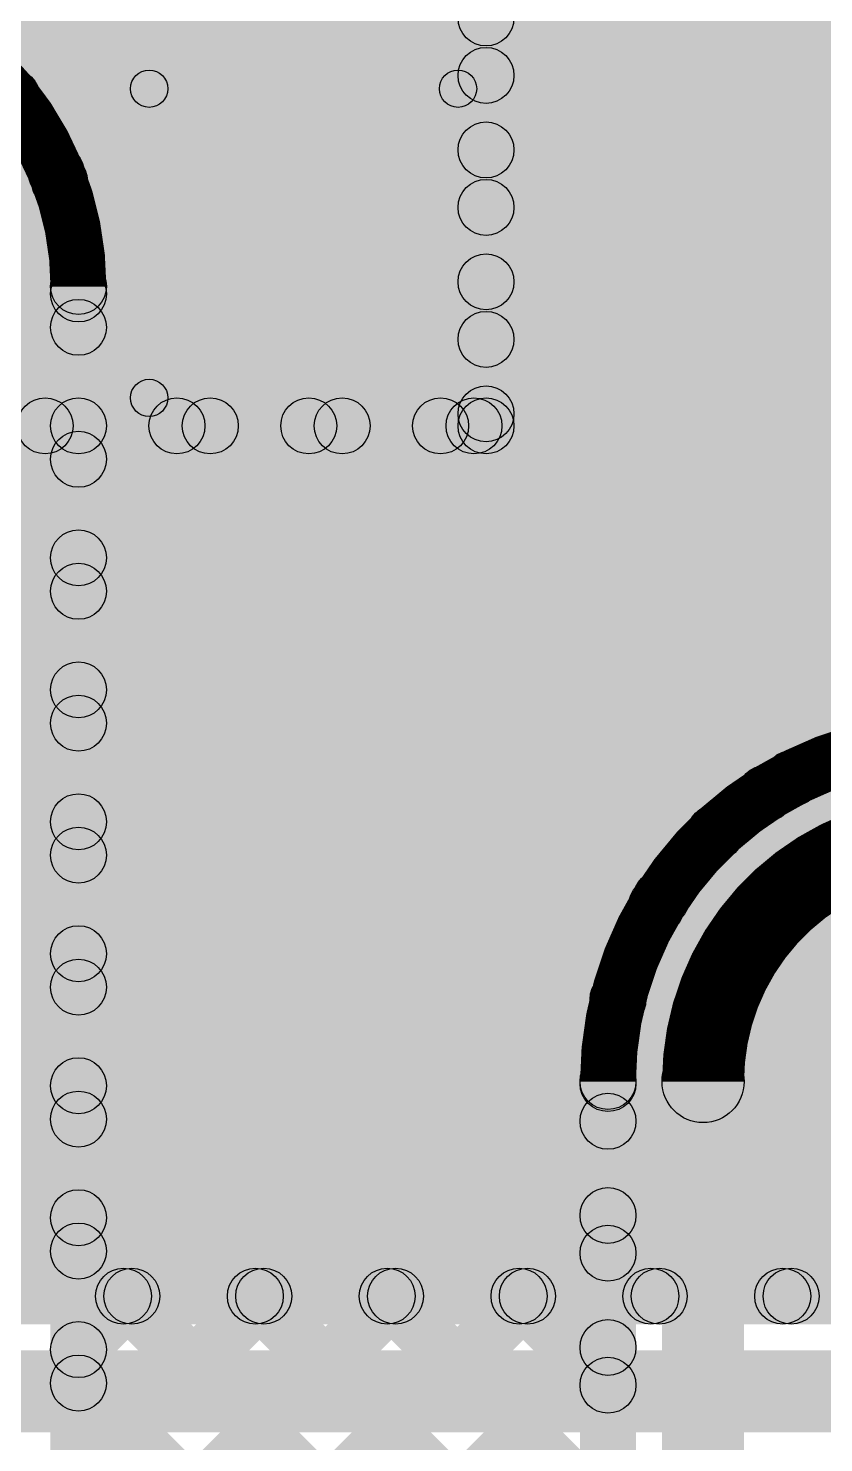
# Model space of a CAD drawing. Header units: millimetres. Extents: x 0 to 210, y 0 to 213.
# Drawn here: x 1.845 to 2.0584, y 2.5912 to 2.9702 of the extents above; entities that cross this region are included whole.
import ezdxf

# ---------------------------------------------------------------- set-up
doc = ezdxf.new("R2010")
doc.units = ezdxf.units.MM
doc.header["$MEASUREMENT"] = 0
for name, color, linetype in [('BottomLayer', 5, 'Continuous'), ('TopLayer', 1, 'Continuous'), ('TopPaste', 8, 'Continuous'), ('TopSolder', 216, 'Continuous')]:
    doc.layers.add(name, color=color, linetype=linetype)

# ---------------------------------------------------------------- blocks, each defined once
blk = doc.blocks.new('ESP32_WROOM_32E_4MB__5')
at = {"layer": 'TopLayer'}
blk.add_hatch(color=1, dxfattribs=at).paths.add_polyline_path([(-0.13189, 0.12244), (0.01378, 0.12244), (0.01378, -0.02323), (-0.13189, -0.02323)])
at = {"layer": 'TopPaste'}
blk.add_hatch(color=8, dxfattribs=at).paths.add_polyline_path([(-0.13189, 0.12244), (0.01378, 0.12244), (0.01378, -0.02323), (-0.13189, -0.02323)])
at = {"layer": 'TopSolder'}
blk.add_hatch(color=216, dxfattribs=at).paths.add_polyline_path([(-0.13589, 0.12644), (0.01778, 0.12644), (0.01778, -0.02723), (-0.13589, -0.02723)])

msp = doc.modelspace()

# ---------------------------------------------------------------- hatches: boundary and pattern name
at = {"layer": 'BottomLayer'}
for points in [[(1.77148, 3.0372), (1.78209, 3.0478), (2.0553, 2.77459), (2.04469, 2.76399)], [(1.80684, 3.0372), (1.81744, 3.0478), (2.08177, 2.78348), (2.07116, 2.77287)], [(1.84589, 2.94651), (1.83528, 2.95712), (1.92596, 3.0478), (1.93657, 3.0372)], [(1.84219, 3.0372), (1.8528, 3.0478), (2.1158, 2.7848), (2.10519, 2.7742)], [(1.85871, 2.92398), (1.8481, 2.93458), (1.96132, 3.0478), (1.97193, 3.0372)], [(1.8638, 2.89372), (1.8532, 2.90432), (1.99668, 3.0478), (2.00728, 3.0372)], [(1.8638, 2.85836), (1.8532, 2.86897), (2.03203, 3.0478), (2.04264, 3.0372)], [(1.87755, 3.0372), (1.88815, 3.0478), (2.15115, 2.7848), (2.14055, 2.7742)], [(1.9129, 3.0372), (1.92351, 3.0478), (2.13002, 2.8413), (2.11941, 2.83069)], [(1.94826, 3.0372), (1.95886, 3.0478), (2.1298, 2.87686), (2.1192, 2.86626)], [(1.98361, 3.0372), (1.99422, 3.0478), (2.1298, 2.91222), (2.1192, 2.90161)], [(1.8638, 2.82301), (1.8532, 2.83361), (2.06466, 3.04508), (2.07527, 3.03447)], [(1.8638, 2.78765), (1.8532, 2.79826), (2.0885, 3.03356), (2.09911, 3.02296)], [(1.8638, 2.7523), (1.8532, 2.7629), (2.10597, 3.01568), (2.11658, 3.00507)], [(1.8638, 2.71694), (1.8532, 2.72755), (2.11698, 2.99133), (2.12759, 2.98073)], [(1.8638, 2.68159), (1.8532, 2.69219), (2.1192, 2.95819), (2.1298, 2.94759)], [(1.84731, 2.92601), (1.85792, 2.93662), (2.0346, 2.75994), (2.02399, 2.74933)], [(1.8638, 2.64623), (1.8532, 2.65684), (2.1192, 2.92284), (2.1298, 2.91223)], [(1.866, 1.983), (1.851, 1.983), (1.851, 2.901), (1.866, 2.901)], [(1.8532, 2.88477), (1.8638, 2.89538), (2.01883, 2.74035), (2.00822, 2.72975)], [(1.8638, 2.61088), (1.8532, 2.62148), (2.1192, 2.88748), (2.1298, 2.87688)], [(1.8532, 2.84942), (1.8638, 2.86002), (2.00849, 2.71533), (1.99789, 2.70472)], [(2.04817, 2.75988), (2.03756, 2.77049), (2.1192, 2.85213), (2.1298, 2.84152)], [(1.8532, 2.81406), (1.8638, 2.82467), (2.0058, 2.68267), (1.9952, 2.67206)], [(1.8532, 2.7787), (1.8638, 2.78931), (2.0058, 2.64731), (1.9952, 2.6367)], [(1.8532, 2.74335), (1.8638, 2.75396), (2.0058, 2.61196), (1.9952, 2.60135)], [(1.8638, 2.57552), (1.8532, 2.58613), (2.00951, 2.74244), (2.02012, 2.73183)], [(1.8532, 2.70799), (1.8638, 2.7186), (2.0058, 2.5766), (1.9952, 2.56599)], [(1.8638, 2.54017), (1.8532, 2.55077), (1.9952, 2.69277), (2.0058, 2.68217)], [(2.008, 0.498), (1.993, 0.498), (1.993, 2.688), (2.008, 2.688)], [(2.037, 0.498), (2.015, 0.498), (2.015, 2.688), (2.037, 2.688)], [(1.8532, 2.67264), (1.8638, 2.68325), (2.0058, 2.54125), (1.9952, 2.53064)], [(1.8638, 2.50481), (1.8532, 2.51542), (1.9952, 2.65742), (2.0058, 2.64681)], [(1.8532, 2.63728), (1.8638, 2.64789), (2.0058, 2.50589), (1.9952, 2.49528)], [(1.8638, 2.46945), (1.8532, 2.48006), (1.9952, 2.62206), (2.0058, 2.61145)], [(1.8532, 2.60193), (1.8638, 2.61254), (2.0058, 2.47054), (1.9952, 2.45993)]]:
    msp.add_hatch(color=5, dxfattribs=at).paths.add_polyline_path(points)
h = msp.add_hatch(color=5, dxfattribs=at)
edge = h.paths.add_edge_path()
edge.add_arc((1.84058, 2.95182), 0.0075, 0, 360)
h = msp.add_hatch(color=5, dxfattribs=at)
edge = h.paths.add_edge_path()
edge.add_arc((1.85262, 2.93131), 0.0075, 0, 360)
h = msp.add_hatch(color=5, dxfattribs=at)
edge = h.paths.add_edge_path()
edge.add_arc((1.8534, 2.92928), 0.0075, 0, 360)
h = msp.add_hatch(color=5, dxfattribs=at)
edge = h.paths.add_edge_path()
edge.add_arc((1.8585, 2.901), 0.0075, 0, 360)
h = msp.add_hatch(color=5, dxfattribs=at)
edge = h.paths.add_edge_path()
edge.add_arc((1.8585, 2.901), 0.0075, 0, 360)
h = msp.add_hatch(color=5, dxfattribs=at)
edge = h.paths.add_edge_path()
edge.add_arc((1.8585, 2.89902), 0.0075, 0, 360)
h = msp.add_hatch(color=5, dxfattribs=at)
edge = h.paths.add_edge_path()
edge.add_arc((1.8585, 2.89007), 0.0075, 0, 360)
h = msp.add_hatch(color=5, dxfattribs=at)
edge = h.paths.add_edge_path()
edge.add_arc((1.8585, 2.86367), 0.0075, 0, 360)
h = msp.add_hatch(color=5, dxfattribs=at)
edge = h.paths.add_edge_path()
edge.add_arc((1.8585, 2.85472), 0.0075, 0, 360)
h = msp.add_hatch(color=5, dxfattribs=at)
edge = h.paths.add_edge_path()
edge.add_arc((1.8585, 2.82831), 0.0075, 0, 360)
h = msp.add_hatch(color=5, dxfattribs=at)
edge = h.paths.add_edge_path()
edge.add_arc((1.8585, 2.81936), 0.0075, 0, 360)
h = msp.add_hatch(color=5, dxfattribs=at)
edge = h.paths.add_edge_path()
edge.add_arc((1.8585, 2.79296), 0.0075, 0, 360)
h = msp.add_hatch(color=5, dxfattribs=at)
edge = h.paths.add_edge_path()
edge.add_arc((1.8585, 2.78401), 0.0075, 0, 360)
h = msp.add_hatch(color=5, dxfattribs=at)
edge = h.paths.add_edge_path()
edge.add_arc((2.05, 2.76929), 0.0075, 0, 360)
h = msp.add_hatch(color=5, dxfattribs=at)
edge = h.paths.add_edge_path()
edge.add_arc((2.04286, 2.76519), 0.0075, 0, 360)
h = msp.add_hatch(color=5, dxfattribs=at)
edge = h.paths.add_edge_path()
edge.add_arc((1.8585, 2.7576), 0.0075, 0, 360)
h = msp.add_hatch(color=5, dxfattribs=at)
edge = h.paths.add_edge_path()
edge.add_arc((2.02929, 2.75464), 0.0075, 0, 360)
h = msp.add_hatch(color=5, dxfattribs=at)
edge = h.paths.add_edge_path()
edge.add_arc((1.8585, 2.74865), 0.0075, 0, 360)
h = msp.add_hatch(color=5, dxfattribs=at)
edge = h.paths.add_edge_path()
edge.add_arc((2.01481, 2.73714), 0.0075, 0, 360)
h = msp.add_hatch(color=5, dxfattribs=at)
edge = h.paths.add_edge_path()
edge.add_arc((2.01352, 2.73505), 0.0075, 0, 360)
h = msp.add_hatch(color=5, dxfattribs=at)
edge = h.paths.add_edge_path()
edge.add_arc((1.8585, 2.72225), 0.0075, 0, 360)
h = msp.add_hatch(color=5, dxfattribs=at)
edge = h.paths.add_edge_path()
edge.add_arc((1.8585, 2.7133), 0.0075, 0, 360)
h = msp.add_hatch(color=5, dxfattribs=at)
edge = h.paths.add_edge_path()
edge.add_arc((2.00319, 2.71003), 0.0075, 0, 360)
h = msp.add_hatch(color=5, dxfattribs=at)
edge = h.paths.add_edge_path()
edge.add_arc((2.026, 2.688), 0.011, 0, 360)
h = msp.add_hatch(color=5, dxfattribs=at)
edge = h.paths.add_edge_path()
edge.add_arc((2.026, 2.688), 0.011, 0, 360)
h = msp.add_hatch(color=5, dxfattribs=at)
edge = h.paths.add_edge_path()
edge.add_arc((1.8585, 2.68689), 0.0075, 0, 360)
h = msp.add_hatch(color=5, dxfattribs=at)
edge = h.paths.add_edge_path()
edge.add_arc((2.0005, 2.688), 0.0075, 0, 360)
h = msp.add_hatch(color=5, dxfattribs=at)
edge = h.paths.add_edge_path()
edge.add_arc((2.0005, 2.688), 0.0075, 0, 360)
h = msp.add_hatch(color=5, dxfattribs=at)
edge = h.paths.add_edge_path()
edge.add_arc((2.0005, 2.68747), 0.0075, 0, 360)
h = msp.add_hatch(color=5, dxfattribs=at)
edge = h.paths.add_edge_path()
edge.add_arc((1.8585, 2.67794), 0.0075, 0, 360)
h = msp.add_hatch(color=5, dxfattribs=at)
edge = h.paths.add_edge_path()
edge.add_arc((2.0005, 2.67736), 0.0075, 0, 360)
h = msp.add_hatch(color=5, dxfattribs=at)
edge = h.paths.add_edge_path()
edge.add_arc((1.8585, 2.65153), 0.0075, 0, 360)
h = msp.add_hatch(color=5, dxfattribs=at)
edge = h.paths.add_edge_path()
edge.add_arc((2.0005, 2.65211), 0.0075, 0, 360)
h = msp.add_hatch(color=5, dxfattribs=at)
edge = h.paths.add_edge_path()
edge.add_arc((1.8585, 2.64259), 0.0075, 0, 360)
h = msp.add_hatch(color=5, dxfattribs=at)
edge = h.paths.add_edge_path()
edge.add_arc((2.0005, 2.64201), 0.0075, 0, 360)
h = msp.add_hatch(color=5, dxfattribs=at)
edge = h.paths.add_edge_path()
edge.add_arc((1.8585, 2.61618), 0.0075, 0, 360)
h = msp.add_hatch(color=5, dxfattribs=at)
edge = h.paths.add_edge_path()
edge.add_arc((2.0005, 2.61676), 0.0075, 0, 360)
h = msp.add_hatch(color=5, dxfattribs=at)
edge = h.paths.add_edge_path()
edge.add_arc((1.8585, 2.60723), 0.0075, 0, 360)
h = msp.add_hatch(color=5, dxfattribs=at)
edge = h.paths.add_edge_path()
edge.add_arc((2.0005, 2.60665), 0.0075, 0, 360)
at = {"layer": 'TopLayer'}
for points in [[(1.705, 2.626), (2.183, 2.626), (2.183, 3.273), (1.705, 3.273)], [(1.82711, 3.1937), (1.83772, 3.2043), (2.21712, 2.82491), (2.20651, 2.8143)], [(1.97309, 2.96765), (1.96249, 2.97826), (2.18853, 3.2043), (2.19914, 3.1937)], [(1.97309, 2.9323), (1.96249, 2.94291), (2.22389, 3.2043), (2.23449, 3.1937)], [(1.97309, 2.89694), (1.96249, 2.90755), (2.23167, 3.17673), (2.24228, 3.16612)], [(1.97309, 2.86159), (1.96249, 2.87219), (2.23167, 3.14138), (2.24228, 3.13077)], [(1.77388, 2.62702), (1.76327, 2.63763), (2.23167, 3.10602), (2.24228, 3.09541)], [(1.80741, 2.6252), (1.79681, 2.6358), (2.23167, 3.07067), (2.24228, 3.06006)], [(1.97529, 2.86367), (1.96029, 2.86367), (1.96029, 3.04433), (1.97529, 3.04433)], [(1.88246, 2.954), (1.87246, 2.954), (1.87246, 3.03683), (1.88246, 3.03683)], [(1.84277, 2.6252), (1.83216, 2.6358), (2.23167, 3.03531), (2.24228, 3.0247)], [(1.96249, 3.02297), (1.97309, 3.03357), (2.19739, 2.80927), (2.18679, 2.79867)], [(1.87812, 2.6252), (1.86752, 2.6358), (2.23167, 2.99995), (2.24228, 2.98935)], [(1.96249, 2.98761), (1.97309, 2.99822), (2.18885, 2.78247), (2.17824, 2.77186)], [(1.65477, 2.97713), (1.66538, 2.98774), (2.01731, 2.6358), (2.0067, 2.6252)], [(1.91348, 2.6252), (1.90287, 2.6358), (2.23167, 2.9646), (2.24228, 2.95399)], [(1.96249, 2.95226), (1.97309, 2.96286), (2.1898, 2.74615), (2.1792, 2.73555)], [(1.79462, 2.949), (1.79462, 2.959), (1.87746, 2.959), (1.87746, 2.949)], [(1.87746, 2.949), (1.87746, 2.959), (1.96029, 2.959), (1.96029, 2.949)], [(1.88246, 2.87117), (1.87246, 2.87117), (1.87246, 2.954), (1.88246, 2.954)], [(1.66193, 2.93462), (1.67253, 2.94523), (1.98196, 2.6358), (1.97135, 2.6252)], [(1.63879, 2.9224), (1.6494, 2.93301), (1.9466, 2.6358), (1.93599, 2.6252)], [(1.94883, 2.6252), (1.93823, 2.6358), (2.23167, 2.92924), (2.24228, 2.91864)], [(1.96249, 2.9169), (1.97309, 2.92751), (2.24228, 2.65833), (2.23167, 2.64772)], [(1.63075, 2.89509), (1.64135, 2.90569), (1.91125, 2.6358), (1.90064, 2.6252)], [(1.96249, 2.88155), (1.97309, 2.89215), (2.19873, 2.66651), (2.18813, 2.65591)], [(1.98419, 2.6252), (1.97358, 2.6358), (2.23167, 2.89389), (2.24228, 2.88328)], [(1.63075, 2.85973), (1.64135, 2.87034), (1.87589, 2.6358), (1.86528, 2.6252)], [(1.6818, 2.67636), (1.6712, 2.68697), (1.8532, 2.86897), (1.8638, 2.85836)], [(1.6818, 2.60565), (1.6712, 2.61626), (1.92391, 2.86897), (1.93451, 2.85836)], [(1.6818, 2.64101), (1.6712, 2.65161), (1.88855, 2.86897), (1.89916, 2.85836)], [(1.70802, 2.59651), (1.69741, 2.60712), (1.95926, 2.86897), (1.96987, 2.85836)], [(1.78712, 2.85617), (1.78712, 2.87117), (1.96779, 2.87117), (1.96779, 2.85617)], [(1.80889, 2.85836), (1.8195, 2.86897), (2.05267, 2.6358), (2.04206, 2.6252)], [(1.84425, 2.85836), (1.85486, 2.86897), (2.08802, 2.6358), (2.07742, 2.6252)], [(1.87961, 2.85836), (1.89021, 2.86897), (2.12338, 2.6358), (2.11277, 2.6252)], [(1.91496, 2.85836), (1.92557, 2.86897), (2.15873, 2.6358), (2.14813, 2.6252)], [(1.95032, 2.85836), (1.96092, 2.86897), (2.18812, 2.64177), (2.17752, 2.63116)], [(1.96987, 2.85836), (1.95926, 2.86897), (1.96249, 2.87219), (1.97309, 2.86159)], [(2.01955, 2.6252), (2.00894, 2.6358), (2.23167, 2.85853), (2.24228, 2.84793)], [(2.0549, 2.6252), (2.04429, 2.6358), (2.1792, 2.77071), (2.1898, 2.7601)], [(1.77883, 2.623), (1.77883, 2.638), (2.174, 2.638), (2.174, 2.623)], [(1.76919, 2.594), (1.76919, 2.616), (2.174, 2.616), (2.174, 2.594)]]:
    msp.add_hatch(color=1, dxfattribs=at).paths.add_polyline_path(points)
h = msp.add_hatch(color=1, dxfattribs=at)
edge = h.paths.add_edge_path()
edge.add_arc((1.96779, 2.97296), 0.0075, 0, 360)
h = msp.add_hatch(color=1, dxfattribs=at)
edge = h.paths.add_edge_path()
edge.add_arc((1.96779, 2.95756), 0.0075, 0, 360)
h = msp.add_hatch(color=1, dxfattribs=at)
edge = h.paths.add_edge_path()
edge.add_arc((1.87746, 2.954), 0.005, 0, 360)
h = msp.add_hatch(color=1, dxfattribs=at)
edge = h.paths.add_edge_path()
edge.add_arc((1.87746, 2.954), 0.005, 0, 360)
h = msp.add_hatch(color=1, dxfattribs=at)
edge = h.paths.add_edge_path()
edge.add_arc((1.87746, 2.954), 0.005, 0, 360)
h = msp.add_hatch(color=1, dxfattribs=at)
edge = h.paths.add_edge_path()
edge.add_arc((1.87746, 2.954), 0.005, 0, 360)
h = msp.add_hatch(color=1, dxfattribs=at)
edge = h.paths.add_edge_path()
edge.add_arc((1.96029, 2.954), 0.005, 0, 360)
h = msp.add_hatch(color=1, dxfattribs=at)
edge = h.paths.add_edge_path()
edge.add_arc((1.96779, 2.9376), 0.0075, 0, 360)
h = msp.add_hatch(color=1, dxfattribs=at)
edge = h.paths.add_edge_path()
edge.add_arc((1.96779, 2.9222), 0.0075, 0, 360)
h = msp.add_hatch(color=1, dxfattribs=at)
edge = h.paths.add_edge_path()
edge.add_arc((1.96779, 2.90225), 0.0075, 0, 360)
h = msp.add_hatch(color=1, dxfattribs=at)
edge = h.paths.add_edge_path()
edge.add_arc((1.96779, 2.88685), 0.0075, 0, 360)
h = msp.add_hatch(color=1, dxfattribs=at)
edge = h.paths.add_edge_path()
edge.add_arc((1.87746, 2.87117), 0.005, 0, 360)
h = msp.add_hatch(color=1, dxfattribs=at)
edge = h.paths.add_edge_path()
edge.add_arc((1.96779, 2.86689), 0.0075, 0, 360)
h = msp.add_hatch(color=1, dxfattribs=at)
edge = h.paths.add_edge_path()
edge.add_arc((1.96779, 2.86689), 0.0075, 0, 360)
h = msp.add_hatch(color=1, dxfattribs=at)
edge = h.paths.add_edge_path()
edge.add_arc((1.84955, 2.86367), 0.0075, 0, 360)
h = msp.add_hatch(color=1, dxfattribs=at)
edge = h.paths.add_edge_path()
edge.add_arc((1.8585, 2.86367), 0.0075, 0, 360)
h = msp.add_hatch(color=1, dxfattribs=at)
edge = h.paths.add_edge_path()
edge.add_arc((1.88491, 2.86367), 0.0075, 0, 360)
h = msp.add_hatch(color=1, dxfattribs=at)
edge = h.paths.add_edge_path()
edge.add_arc((1.89385, 2.86367), 0.0075, 0, 360)
h = msp.add_hatch(color=1, dxfattribs=at)
edge = h.paths.add_edge_path()
edge.add_arc((1.92026, 2.86367), 0.0075, 0, 360)
h = msp.add_hatch(color=1, dxfattribs=at)
edge = h.paths.add_edge_path()
edge.add_arc((1.92921, 2.86367), 0.0075, 0, 360)
h = msp.add_hatch(color=1, dxfattribs=at)
edge = h.paths.add_edge_path()
edge.add_arc((1.95562, 2.86367), 0.0075, 0, 360)
h = msp.add_hatch(color=1, dxfattribs=at)
edge = h.paths.add_edge_path()
edge.add_arc((1.96457, 2.86367), 0.0075, 0, 360)
h = msp.add_hatch(color=1, dxfattribs=at)
edge = h.paths.add_edge_path()
edge.add_arc((1.96457, 2.86367), 0.0075, 0, 360)
h = msp.add_hatch(color=1, dxfattribs=at)
edge = h.paths.add_edge_path()
edge.add_arc((1.96779, 2.86367), 0.0075, 0, 360)
h = msp.add_hatch(color=1, dxfattribs=at)
edge = h.paths.add_edge_path()
edge.add_arc((1.96779, 2.86367), 0.0075, 0, 360)
h = msp.add_hatch(color=1, dxfattribs=at)
edge = h.paths.add_edge_path()
edge.add_arc((1.87059, 2.6305), 0.0075, 0, 360)
h = msp.add_hatch(color=1, dxfattribs=at)
edge = h.paths.add_edge_path()
edge.add_arc((1.87282, 2.6305), 0.0075, 0, 360)
h = msp.add_hatch(color=1, dxfattribs=at)
edge = h.paths.add_edge_path()
edge.add_arc((1.90594, 2.6305), 0.0075, 0, 360)
h = msp.add_hatch(color=1, dxfattribs=at)
edge = h.paths.add_edge_path()
edge.add_arc((1.90818, 2.6305), 0.0075, 0, 360)
h = msp.add_hatch(color=1, dxfattribs=at)
edge = h.paths.add_edge_path()
edge.add_arc((1.9413, 2.6305), 0.0075, 0, 360)
h = msp.add_hatch(color=1, dxfattribs=at)
edge = h.paths.add_edge_path()
edge.add_arc((1.94353, 2.6305), 0.0075, 0, 360)
h = msp.add_hatch(color=1, dxfattribs=at)
edge = h.paths.add_edge_path()
edge.add_arc((1.97665, 2.6305), 0.0075, 0, 360)
h = msp.add_hatch(color=1, dxfattribs=at)
edge = h.paths.add_edge_path()
edge.add_arc((1.97889, 2.6305), 0.0075, 0, 360)
h = msp.add_hatch(color=1, dxfattribs=at)
edge = h.paths.add_edge_path()
edge.add_arc((2.01201, 2.6305), 0.0075, 0, 360)
h = msp.add_hatch(color=1, dxfattribs=at)
edge = h.paths.add_edge_path()
edge.add_arc((2.01424, 2.6305), 0.0075, 0, 360)
h = msp.add_hatch(color=1, dxfattribs=at)
edge = h.paths.add_edge_path()
edge.add_arc((2.04736, 2.6305), 0.0075, 0, 360)
h = msp.add_hatch(color=1, dxfattribs=at)
edge = h.paths.add_edge_path()
edge.add_arc((2.0496, 2.6305), 0.0075, 0, 360)

# ---------------------------------------------------------------- linework, layer by layer
at = {"layer": 'BottomLayer'}
for points, const_width in [([(2.05, 3.068, -0.414214), (2.15, 2.968)], 0.022), ([(2.05, 3.0425, -0.414214), (2.1245, 2.968)], 0.015), ([(1.83477, 2.95829, -0.198912), (1.8585, 2.901)], 0.015), ([(2.0005, 2.688, -0.414214), (2.092, 2.7795)], 0.015), ([(2.026, 2.688, -0.414214), (2.092, 2.754)], 0.022)]:
    msp.add_lwpolyline(points, format="xyb", dxfattribs=dict(at, const_width=const_width))
for centre, radius in [((1.84058, 2.95182), 0.0075), ((1.85262, 2.93131), 0.0075), ((1.8534, 2.92928), 0.0075), ((1.8585, 2.901), 0.0075), ((1.8585, 2.901), 0.0075), ((1.8585, 2.89902), 0.0075), ((1.8585, 2.89007), 0.0075), ((1.8585, 2.86367), 0.0075), ((1.8585, 2.85472), 0.0075), ((1.8585, 2.82831), 0.0075), ((1.8585, 2.81936), 0.0075), ((1.8585, 2.79296), 0.0075), ((1.8585, 2.78401), 0.0075), ((2.05, 2.76929), 0.0075), ((2.04286, 2.76519), 0.0075), ((1.8585, 2.7576), 0.0075), ((2.02929, 2.75464), 0.0075), ((1.8585, 2.74865), 0.0075), ((2.01481, 2.73714), 0.0075), ((2.01352, 2.73505), 0.0075), ((1.8585, 2.72225), 0.0075), ((1.8585, 2.7133), 0.0075), ((2.00319, 2.71003), 0.0075), ((2.026, 2.688), 0.011), ((2.026, 2.688), 0.011), ((1.8585, 2.68689), 0.0075), ((2.0005, 2.688), 0.0075), ((2.0005, 2.688), 0.0075), ((2.0005, 2.68747), 0.0075), ((1.8585, 2.67794), 0.0075), ((2.0005, 2.67736), 0.0075), ((1.8585, 2.65153), 0.0075), ((2.0005, 2.65211), 0.0075), ((1.8585, 2.64259), 0.0075), ((2.0005, 2.64201), 0.0075), ((1.8585, 2.61618), 0.0075), ((2.0005, 2.61676), 0.0075), ((1.8585, 2.60723), 0.0075), ((2.0005, 2.60665), 0.0075)]:
    msp.add_circle(centre, radius, dxfattribs=at)
at = {"layer": 'TopLayer'}
for centre, radius in [((1.96779, 2.97296), 0.0075), ((1.96779, 2.95756), 0.0075), ((1.87746, 2.954), 0.005), ((1.87746, 2.954), 0.005), ((1.87746, 2.954), 0.005), ((1.87746, 2.954), 0.005), ((1.96029, 2.954), 0.005), ((1.96779, 2.9376), 0.0075), ((1.96779, 2.9222), 0.0075), ((1.96779, 2.90225), 0.0075), ((1.96779, 2.88685), 0.0075), ((1.87746, 2.87117), 0.005), ((1.96779, 2.86689), 0.0075), ((1.96779, 2.86689), 0.0075), ((1.84955, 2.86367), 0.0075), ((1.8585, 2.86367), 0.0075), ((1.88491, 2.86367), 0.0075), ((1.89385, 2.86367), 0.0075), ((1.92026, 2.86367), 0.0075), ((1.92921, 2.86367), 0.0075), ((1.95562, 2.86367), 0.0075), ((1.96457, 2.86367), 0.0075), ((1.96457, 2.86367), 0.0075), ((1.96779, 2.86367), 0.0075), ((1.96779, 2.86367), 0.0075), ((1.87059, 2.6305), 0.0075), ((1.87282, 2.6305), 0.0075), ((1.90594, 2.6305), 0.0075), ((1.90818, 2.6305), 0.0075), ((1.9413, 2.6305), 0.0075), ((1.94353, 2.6305), 0.0075), ((1.97665, 2.6305), 0.0075), ((1.97889, 2.6305), 0.0075), ((2.01201, 2.6305), 0.0075), ((2.01424, 2.6305), 0.0075), ((2.04736, 2.6305), 0.0075), ((2.0496, 2.6305), 0.0075)]:
    msp.add_circle(centre, radius, dxfattribs=at)

# ---------------------------------------------------------------- block references
msp.add_blockref('ESP32_WROOM_32E_4MB__5', (1.93651, 2.90439))

doc.saveas('drawing.dxf')
